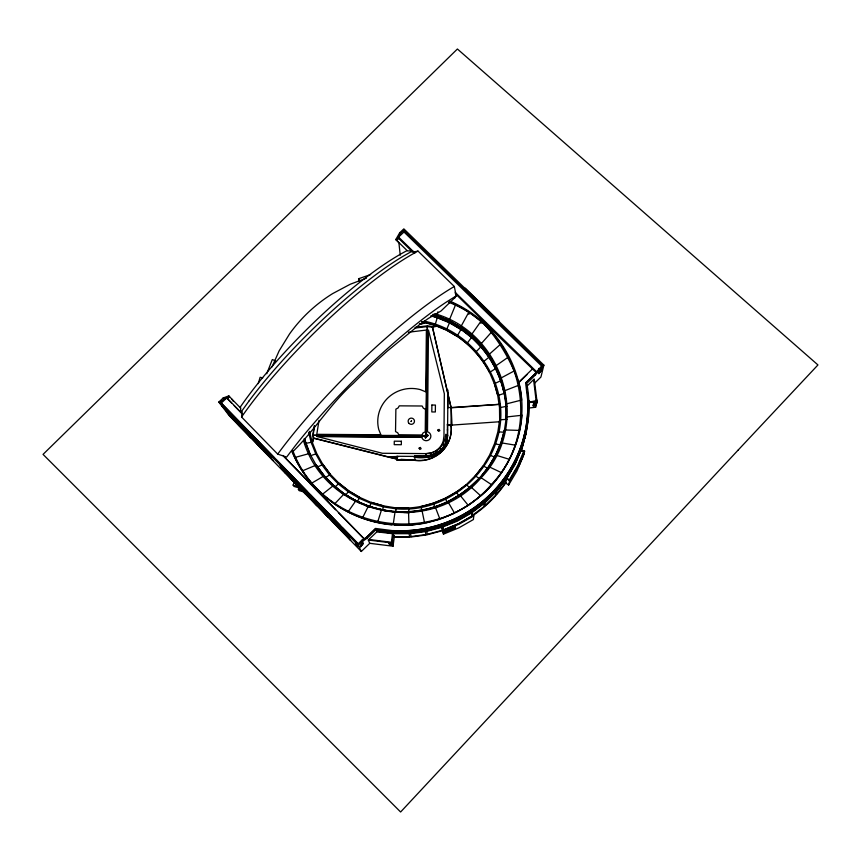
<?xml version="1.0" encoding="UTF-8"?>
<svg xmlns="http://www.w3.org/2000/svg" width="861" height="861" viewBox="0 0 861 861"><rect width="100%" height="100%" fill="white"/><g stroke="black" fill="none" stroke-linecap="round" stroke-linejoin="round"><path stroke-width="1.29" d="M394.101 535.639L394.101 536.715L409.675 536.64L409.029 533.702L392.498 533.68L391.411 542.269L369.014 539.481M447.914 394.069L447.655 408.092L447.645 407.511L451.175 407.533L451.046 425.42A31.879 31.287 -6.5 0 1 434.945 456.674M447.957 390.076L447.505 436.333C447.505 453.37 428.347 460.183 413.969 457.019M437.506 326.082L432.383 327.212L427.304 326.556L425.646 434.966L427.131 436.452L428.143 435.472L426.281 434.353L427.422 325.835L415.615 327.266M528.277 415.906L528.428 401.28M528.353 417.477L528.514 401.43M500.198 421.707L451.046 425.151A31.911 31.308 -6.5 0 1 414.851 460.161L397.082 460L397.082 456.276L414.862 456.405L414.884 460.409A31.879 31.287 -6.5 0 0 423.418 460.441M421.793 437.313L316.676 436.398L382.392 453.273L425.829 453.607L430.651 453.026A17.672 17.36 -5.3 0 0 443.286 440.8L443.964 436.075L444.33 393.725L428.477 330.021L427.497 431.824A4.606 4.52 -5.3 0 1 430.834 436.602A4.606 4.52 -5.3 0 1 426.604 440.692A4.606 4.52 -5.3 0 1 421.793 437.313L316.676 436.398M457.062 336.027C470.687 345.218 481.934 357.724 489.543 372.296L489.522 372.544C481.912 357.972 470.676 345.476 457.062 336.285L446.353 329.881L434.945 325.135L421.718 321.487M311.983 443.619L313.652 438.023L397.319 459.128L397.082 460L397.082 456.276M456.19 492.212L466.307 484.603C447.01 500.865 421.513 509.97 396.211 507.786L408.674 508.055M397.082 460L397.093 459.074M433.137 314.986C477.338 327.288 509.647 372.221 506.182 418.166L506.107 418.597C508.022 383.436 489.952 348.468 460.549 329.214L449.119 322.122L431.942 315.675M505.934 405.606L506.01 405.165C503.836 374.234 486.357 345.272 460.57 328.224L460.581 327.675M460.603 326.943C475.229 336.802 487.315 350.223 495.505 365.86L495.473 366.108C487.294 350.481 475.218 337.071 460.592 327.212L449.098 320.357L433.094 314.243M459.731 494.881L470.623 486.53L480.309 477.231C465.209 493.719 445.04 505.385 423.149 509.992M468.933 314.351L469.03 311.983L455.803 304.439L449.937 302.007M471.053 337.146L460.56 328.676M480.998 323.445L481.159 321.121L469.03 311.983M480.427 346.348L471.075 336.619M526.921 374.739L518.731 382.682A186.557 182.543 -21.2 0 0 485.023 324.888L485.916 323.521L455.254 293.601M485.023 324.888L485.916 323.521M483.118 465.941L475.337 475.799L483.118 465.941L489.532 455.2L494.472 443.77L497.862 431.835L499.649 419.662L499.498 407.597L497.733 395.414L494.397 383.586L497.733 395.414M488.553 356.658L480.47 345.821M471.817 514.071L471.731 512.833L473.765 515.857L473.399 519.549L458.924 527.804L443.469 534.143L442.145 527.233L457.417 521.099L471.731 512.833L484.259 503.373L483.796 506.763L472.474 515.298M412.182 252.23L418.005 251.089L454.317 286.487L456.201 295.904L446.601 301.91A161.061 29.64 -44.9 0 0 295.409 445.567L286.595 457.105L277.705 454.113L241.554 417.015L242.145 411.741M441.984 528.589L442.145 527.233L426.862 531.312L427.25 534.294L442.296 530.279L442.016 529.246M495.258 367.927L488.596 356.153M395.673 512.263L396.114 508.819C447.462 513.511 497.303 471.311 500.682 419.737C503.717 373.803 469.051 330.032 424.139 321.131L424.57 321.347M231.48 402.937L227.455 398.804L229.5 396.641L224.14 399.138L223.139 397.997L218.802 402.055L229.263 415.723L361.319 551.481L369.735 543.313L393.036 546.218L394.241 537.156L393.219 533.766L392.099 543.291L388.795 542.731L392.056 543.14M377.366 531.312L377.064 530.516L392.099 532.378L392.347 533.174L377.366 531.312L377.441 530.763M500.456 379.97L495.323 367.432M488.488 467.964L495.333 456.481M484.786 472.108L488.574 467.297L495.549 455.082L500.854 442.791M488.671 466.63L495.549 455.082M447.472 434.902C447.559 446.665 438.249 457.352 426.001 457.073L414.905 456.879L414.722 455.555C427.174 457.729 443.049 454.167 446.708 440.315L444.965 439.756L445.74 434.321L447.472 434.891L446.73 441.736M292.686 450.249C322.369 530.957 435.957 550.007 491.351 484.549C545.626 427.982 520.927 329.386 448.463 302.189M523.488 437.98L524.543 438.141L525.285 432.965M525.931 429.112L526.093 431.835L528.17 417.316L527.341 418.457L528.17 417.316M524.543 438.141L527.879 418.543M446.708 441.715L447.472 435.365M303.675 441.252C326.577 516.439 430.263 537.748 481.116 477.747C532.001 424.979 503.954 333.142 434.687 313.641M393.229 524.263L394.919 512.704M504.029 392.605L500.521 379.497M314.523 426.41L313.103 435.214L313.533 439.164L312.855 434.676L314.319 425.592M319.033 420.329L316.783 434.321L380.885 434.794L378.754 429.499A33.568 32.89 -7.8 0 1 420.372 389.635L425.689 391.83L426.389 330.064L408.394 332.238M500.736 443.523L504.492 429.973M504.298 431.07L506.419 416.81L506.236 403.744L504.331 390.668L500.725 377.968L495.505 365.86M504.428 430.317L500.607 444.244L495.861 455.254M224.14 399.138L220.341 402.065L358.219 543.721L361.771 540.277L362.653 541.289L367.399 537.996L376.031 529.623A127.751 124.877 -9 0 0 526.781 383.349L535.079 375.299L534.304 374.546L525.64 382.951L536.338 372.705L532.485 368.949L517.988 382.876M506.268 478.608L506.483 477.607L497.077 490.318L506.268 478.608L505.837 478.275M506.817 476.144L507.075 477.424L514.878 463.638L507.075 477.424M473.636 515.061A124.307 121.659 -9.1 0 0 505.655 482.999L506.569 478.684L514.803 464.908L520.873 450.733L525.802 433.223L525.511 434.396L525.275 433.083L521.303 447.257L521.551 448.527M506.903 478.221L509.303 479.889L517.45 466.059M532.485 368.949L485.873 324.08M505.655 482.999L508.625 485.001L509.604 480.718L518.096 466.382L524.618 451.121L520.141 449.636M528.127 402.571L528.772 400.3L528.611 416.401L526.071 433.417L521.927 448.204L522.164 447.236M527.954 408.103L535.617 407.285L537.038 401.732L534.229 378.958L526.932 386.202M536.338 372.705L539.298 369.068M533.852 375.116L542.333 365.15L403.831 230.307L400.451 233.471L396.641 240.37L407.059 250.54M527.244 420.222L527.793 417.929M535.079 375.299L543.883 365.161L403.852 228.875L399.708 232.75L395.877 239.423L398.891 242.759L400.247 255.211M520.851 448.538L521.077 449.862L515.276 463.412L521.357 448.753L521.077 449.862M525.813 433.008L526.093 431.835M524.263 439.508L525.328 435.139L524.284 434.848M543.883 365.161L540.912 377.053L534.649 383.145M519.301 464.025L524.327 452.283M536.371 399.687L536.694 403.088L533.497 403.422L536.758 402.819M536.511 399.138L536.898 402.27L533.691 402.614L536.973 402.001M527.815 402.184L536.242 401.108L527.858 402.001M520.905 450.572L523.639 451.659L520.873 450.733M506.128 480.449L506.569 478.684L505.708 478.027M524.618 451.121L523.402 455.889L516.987 470.892L508.625 485.001M312.704 442.123L313.652 438.023M521.196 450.432L526.329 432.394M436.71 454.339L435.978 451.121L430.791 453.187L431.533 456.384M437.905 311.833L436.85 315.546L449.098 320.636L460.592 327.212M382.435 510.272L383.393 506.903L396.114 508.819M258.257 383.608L260.119 377.279L262.723 377.947M266.749 373.728L272.313 359.564L275.617 360.888M305.666 492.331L299.197 490.673L298.39 489.403L299.122 486.928M437.442 317.117L434.956 325.404L446.364 330.15L457.062 336.285M377.721 521.927L381.251 510.648M300.274 488.284L293.967 486.39L293.127 485.098L294.559 481.417M449.571 319.474L455.458 305.085M516.891 458.278L518.473 454.576M517.407 466.21L523.671 451.498M524.091 453.209L518.806 466.005L523.789 454.35M500.801 443.124L495.441 455.781L488.574 467.297M446.719 440.778L441.144 451.078L441.101 449.711L439.713 448.333L443.157 443.996L444.534 445.374L442.909 444.384L445.094 439.325L446.708 440.315M446.719 441.252C444.093 450.249 435.343 456.664 426.001 456.642M444.556 446.73L446.698 441.758M446.816 328.999L449.776 322.24M272.033 366.861L279.158 350.814L289.554 333.939A149.491 146.381 -7.5 0 1 332.69 293.579L350.244 284.238L366.431 278.168M369.595 506.612L371.059 503.394L383.393 506.903M362.675 517.633L367.991 506.871M461.173 326.125L468.599 312.586M457.643 335.209L461.345 328.87M489.855 465.672L491.222 463.369M493.278 459.925L494.655 457.621M357.369 501.35L359.306 498.336L371.059 503.394M348.361 511.456L355.367 501.436M454.78 297.917L456.201 295.904M471.839 334.176L480.653 321.67M467.566 342.721L471.968 336.899M480.309 477.231L488.693 466.447M488.628 466.931L480.277 477.521L468.61 488.467M480.234 477.877L483.269 474.024M481.869 476.058L483.538 473.937M485.206 471.828L486.863 469.719M313.006 435.214L425.033 435.548L426.518 437.044L425.506 438.012L424.398 436.161L313.124 435.332L312.855 434.676M345.971 494.58L348.339 491.835L359.306 498.336M481.364 343.507L491.448 332.206M335.015 503.513L343.593 494.44M476.445 351.428L481.46 346.197M480.761 496.001C512.682 468.642 529.44 423.418 518.817 382.198M466.307 484.603L475.347 475.627M472.323 485.604L468.588 488.8M362.363 540.697L364.268 538.846L282.925 455.426M361.319 551.481L358.187 545.293L362.653 541.289M525.64 382.951L527.61 399.482A126.599 123.758 -9 0 1 392.691 530.667L375.654 528.46L366.635 537.21L367.399 537.996M338.405 512.618L364.515 539.395L375.654 528.46M369.735 543.313L368.293 540.019L376.881 531.85L392.498 533.68M426.023 457.105L425.678 453.758L431.232 453.08L431.469 455.103L436.645 453.026L441.112 449.711L440.046 448.021L435.569 451.336L436.688 453.908M424.182 436.527L425.033 435.72M425.506 437.851L426.346 437.033M335.607 509.744L310.434 483.925L311.047 482.601A121.369 118.646 -8.4 0 1 292.17 452.068M310.434 483.925L311.327 483.075A121.143 118.431 -8.4 0 0 408.9 525.092A121.143 118.42 -9 0 0 521.992 414.97M283.549 470.601L295.011 483.096L295.786 482.354M304.46 491.965L293.461 480.223L305.924 494.322L295.818 483.936L296.593 483.182M292.32 452.143C314.028 431.167 330.312 403.917 353.268 383.403A136.716 25.421 -44.9 0 1 387.428 350.987L419.113 325.006L428.186 318.548L441.036 310.982L455.189 297.325M284.926 472.743L285.712 472M228.348 413.861L240.079 426.636L240.865 425.904M249.001 434.945L237.905 423.106L250.992 437.851L241.048 427.626L241.823 426.895M226.152 409.804L226.325 410.988L236.398 421.341L235.849 420.555M240.079 426.636L227.982 413.345L228.768 412.602M274.487 458.009L221.148 403.206L226.83 397.89L242.727 414.184M411.16 250.594L398.708 238.432L398.557 237.098L403.992 232.007L403.831 230.307M395.931 239.864L397.76 238.153M396.641 240.37L398.708 238.432M489.608 353.979L500.801 344.023M334.66 487.229L338.351 483.99L348.339 491.835M484.119 361.19L489.683 356.626M322.864 493.945L332.863 486.013M461.7 493.665L466.63 489.952M463.659 492.514L448.936 501.263M465.618 491.308L467.588 489.823M479.717 496.786L468.223 505.45L455.673 512.586M441.123 450.152C434.159 457.094 423.816 456.513 414.776 455.996M420.512 456.987L420.308 455.663M496.431 365.408L508.528 356.949M367.098 536.877L361.771 540.277M325.34 477.704L329.505 474.96L338.351 483.99M490.458 371.855L496.474 368.034M312.123 482.924L323.359 476.305M397.513 511.864C378.539 510.842 360.07 504.245 344.271 493.751L344.196 493.579C378.022 517.235 425.485 517.924 459.731 494.709M448.947 501.586L451.099 500.37M473.765 515.857L459.031 524.252L443.318 530.699L443.469 534.143M421.061 506.559L433.363 503.125L445.148 498.315L456.19 492.04M501.705 377.645L514.523 370.779M317.375 467.082L321.949 464.886L329.505 474.96M495.366 383.263L501.425 380.368M229.5 396.641L228.768 395.888L223.139 397.997M302.943 470.644L315.255 465.478M436.366 506.58L447.871 502.2M436.387 506.892L442.123 504.546M441.144 518.72L454.533 513.231M443.716 529.859L458.709 523.714L472.764 515.588L471.107 513.188L472.754 515.717L458.709 523.596L443.716 529.859L442.823 527.083M443.318 530.86L455.469 525.888L443.329 531.033M443.35 531.538L455.458 526.577L443.361 531.7M443.383 532.206L455.447 527.255L443.393 532.367M443.415 532.862L455.437 527.933L443.426 533.024M505.342 390.464L518.666 385.276M359.102 281.256L358.574 278.738L370.639 274.562M498.745 395.221L505.041 393.111M310.907 455.555L315.793 453.941L321.949 464.886M295.495 457.32L308.658 453.725M423.192 510.25L435.235 507.366M425.915 522.95L439.928 519.215M442.317 530.742L426.615 534.929L410.493 537.081L394.241 537.156M437.097 325.662L432.362 326.857L451.175 407.823L452.014 425.097M507.28 403.68L520.883 400.225M500.532 407.522L506.957 406.231M304.74 443.566L311.144 442.328L315.793 453.941M419.447 323.962L424.731 323.187L419.468 324.188M403.648 511.994L408.555 512.101L421.933 510.164M412.258 511.864L415.906 511.38M418.338 511.057L422.03 510.874M424.645 523.284L408.964 525.382L394.467 525.07M414.528 328.127L427.465 326.556M507.452 416.875L521.12 415.357M527.944 402.7L537.038 401.732M536.554 403.626L533.293 404.229L536.489 403.895M536.349 404.433L533.099 405.036L536.274 404.692L536.091 402.356M536.145 405.23L532.894 405.832L536.069 405.499M451.175 407.533L500.467 404.218M451.175 407.823L500.219 404.326M500.682 419.737L507.129 419.35M397.136 456.524L387.192 456.814L313.77 438.292M388.44 456.804L397.19 456.771M447.505 424.839L451.046 424.871L451.046 425.42L447.494 425.388L447.472 423.946L447.472 436.323L447.462 434.859M388.537 456.825L397.911 456.89M397.029 459.774L414.851 460.161L400.946 459.322M414.841 456.438L425.969 456.653M403.712 512.252L408.674 512.661L403.777 512.553M505.547 429.983L518.957 430.392M498.906 431.845L503.976 432.265M368.293 540.019L392.003 542.979L393.036 546.218M392.412 544.238L389.118 543.678L392.358 544.077L392.788 540.848L392.508 544.55L389.269 544.141L392.551 544.701L392.928 541.321M392.659 545.013L389.43 544.615L392.702 545.174L393.133 541.956M427.422 325.835L432.34 326.502L451.175 408.114M524.553 433.6L525.619 433.761M383.629 505.902L371.414 502.415L383.629 505.902L396.243 507.936M387.762 510.96L368.626 506.612M390.216 511.326L393.897 511.886M384.167 510.713L386.621 511.079M391.852 524.844C348.727 520.98 308.292 492.309 292.439 451.724M501.877 442.941L514.824 445.072M444.976 439.756L446.644 440.079M495.484 443.921L500.37 444.976M388.451 457.126L397.147 459.085M298.39 489.403L302.372 490.426L299.079 487.057M433.115 314.523L436.85 315.546M433.158 315.556L449.108 321.659L460.57 328.224M430.726 315.901L436.925 317.601L449.119 322.671L460.549 329.214M421.739 321.766L434.956 325.404M293.127 485.098L300.672 487.358M496.517 455.361L508.776 459.161M490.479 455.48L495.118 457.169M359.79 497.421L349.006 491.147L339.062 483.225L348.942 490.985L359.79 497.421L371.468 502.576M334.757 486.454L344.389 494.02L356.034 500.93L367.378 505.816M366.366 505.644L356.034 500.93M357.412 502.006L360.802 503.47M365.333 505.418L368.723 506.871M489.565 467.028L500.919 472.388M442.92 444.384L444.47 445.115M484 466.339L488.284 468.61M348.77 496.862L350.879 498.11M352.999 499.369L355.109 500.628M347.833 496.506L355.216 500.887M481.116 477.747L491.351 484.549M509.604 480.718L506.569 478.684L496.969 490.931L496.302 494.494L505.773 482.429L504.923 481.773M476.133 476.305L479.039 478.415M344.271 493.751L333.659 485.41L324.166 475.627L316.138 464.908L324.586 476.445L333.788 485.69M334.918 486.788L341.656 492.083M341.494 492.126L334.09 486.314L324.726 476.736M340.59 491.631L344.82 494.946M439.713 448.333L441.036 449.442M471.311 487.315L480.255 495.419M465.252 288.144L498.993 320.981M479.609 303.782L481.536 305.655M487.294 311.262L493.062 316.88M403.992 232.007L542.021 366.42M467.006 485.217L469.546 487.692M399.708 232.75L400.451 233.471M538.943 368.443L539.718 369.197M399.762 233.32L400.505 234.041M538.846 368.863L539.621 369.617M398.557 237.098L414.851 252.994M455.103 292.256L536.575 371.715M485.066 324.328L481.202 320.561A121.197 118.527 -9.1 0 0 450.023 301.199M481.159 321.121C504.202 341.01 519.065 369.821 521.658 400.171M395.877 239.423L396.62 240.144M330.301 474.293L322.821 464.316L330.301 474.293L339.137 483.398M327.707 479.964L333.325 485.701M240.714 408.179L228.768 395.888M234.192 405.725L241.457 413.172M283.947 456.567L310.164 483.451M276.359 459.935L307.183 491.599M309.982 494.483L339.88 525.188M342.678 528.073L357.627 543.42M218.802 402.055L358.187 545.293M225.786 409.868L235.559 420.125M460.312 495.581L467.792 504.804M456.771 492.901L458.902 495.688M324.909 477.091L316.913 466.436L309.702 453.467M435.58 451.336L436.581 452.757M220.341 402.065L221.148 403.206M227.982 413.345L226.874 411.762L237.991 423.623M236.538 421.137L235.989 420.351L246.687 431.576M236.84 421.567L247.494 432.739L246.978 431.985M239.315 425.13L241.048 427.626M246.494 430.855L246.87 431.415M247.677 432.588L247.161 431.824L257.859 443.049M247.957 432.997L258.623 444.179L221.783 405.639L257.095 441.919L256.739 441.381M250.314 436.441L261.938 449.098L248.98 434.482L260.054 446.31M245.503 429.843L245.88 430.392M248.323 432.922L249.033 433.955M226.83 397.89L227.455 398.804M258.085 442.941L257.73 442.414L268.524 453.661L268.191 453.155M259.118 444.47L269.967 455.846L258.365 443.34L269.245 454.759M261.346 447.785L273.098 460.57L260.087 445.901L271.312 457.88M231.91 399.213L233.353 401.366M280.46 465.93L280.148 465.446L290.975 476.736L290.674 476.262M281.375 467.351L292.245 478.738L280.708 466.307L291.61 477.737M291.804 477.586L291.502 477.112L302.06 487.972M292.654 478.942L303.524 490.339L292.03 477.941L302.932 489.382M294.516 481.88L295.818 483.936M293.44 480.632L282.419 468.868L295.011 483.096M303.18 489.274L313.501 499.724M303.976 490.576L314.846 501.974L303.384 489.618L314.308 501.07M305.709 493.375L317.052 505.762L304.719 491.792L315.707 503.513M314.588 501.005L324.974 511.509M315.33 502.243L326.211 513.651L314.782 501.328L325.706 512.79M316.923 504.912L328.224 517.246L316.019 503.394L326.976 515.104M448.312 502.393L454.188 512.532M326.039 512.779L336.479 523.337M326.717 513.952L337.609 525.371L326.222 513.091L337.157 524.553M328.192 516.492L339.428 528.762L327.352 515.05L338.298 526.738M322.907 464.499L316.73 453.499L312.134 442.005L309.476 431.372M337.534 524.597L348.027 535.208M338.158 525.705L349.049 537.135L337.695 524.887L348.64 536.36M339.492 528.105L350.664 540.321L338.728 526.738L349.652 538.405M445.6 499.24L447.279 502.275M355.819 543.861L357.713 546.035L355.432 543.108L357.337 545.293M309.863 453.779L304.772 441.123M310.218 454.479L304.363 438.443M305.138 441.854L304.31 438.949M305.311 442.177L304.568 438.841M364.268 538.846L364.515 539.395M489.543 372.296L494.365 383.823M358.574 278.738L359.414 280.858M435.515 507.624L439.67 518.473M430.791 453.187L431.415 454.812M376.031 529.623L376.881 531.85M433.696 504.105L435.085 507.882M442.145 527.233L443.318 530.699M308.625 432.405L311.144 442.328M422.138 511.186L424.495 522.519M421.244 507.42L422.051 511.359M533.583 379.583L536.188 401.291M535.294 404.648L535.617 407.285M526.577 385.405L527.061 389.355M527.384 391.981L527.868 395.931M425.678 453.758L425.872 455.491M436.871 316.019L436.893 316.579M436.914 317.042L436.925 317.601M408.727 509.088L408.878 513.113M408.588 512.995L408.921 524.597M447.472 429.391L447.472 430.36M449.108 321.099L449.108 321.659M449.119 322.122L449.119 322.671M527.642 399.321A126.653 123.812 -9 0 1 392.67 530.57M525.468 433.029A124.307 121.659 -9.1 0 1 521.271 450.949M433.869 457.245A31.879 31.287 -6.5 0 1 424.624 460.258M277.705 454.113A167.604 31.566 -44.9 0 1 454.317 286.487M241.554 417.015A166.754 36.517 -44.8 0 1 418.005 251.089M437.808 430.091L438.55 431.372L439.853 430.651L439.11 429.37L437.808 430.091M425.495 409.33L425.237 431.802L423.042 432.954L421.825 435.096L398.858 434.923L397.707 432.771L395.533 431.576L395.877 409.115L398.073 407.974L399.289 405.843L422.159 406.005L423.321 408.146L425.495 409.33M431.888 405.036L431.813 411.945L435.343 411.967L435.418 405.068L431.888 405.036M419.081 448.172L419.813 449.464L421.126 448.732L420.383 447.44L419.081 448.172M401.377 441.23L401.323 444.728L394.23 444.663L394.295 441.176L401.377 441.241M456.771 519.872L456.76 520.711L442.791 526.437L442.748 525.619L456.771 519.872M458.084 519.237L458.063 520.076L471.15 512.629L471.225 511.757L458.084 519.237M472.441 510.96L472.366 511.832L484.345 502.792L484.474 501.888L472.441 510.96M392.681 540.525L392.261 543.765L389.011 543.366L392.207 543.614L392.681 540.525M485.356 502.437L484.872 505.837L495.355 495.549L496.001 491.997L485.356 502.437M485.572 500.941L485.443 501.855L496.291 490.436L485.572 500.941M539.083 372.878L538.857 373.771L541.86 370.176L539.083 372.878M539.416 371.468L539.201 372.382L542.215 368.756L539.416 371.468M249.173 400.785L240.908 412.258L240.423 406.866A157.197 35.333 -44.8 0 1 406.532 250.885L412.645 250.885L402.97 256.341A162.438 36.011 -44.8 0 0 249.152 400.795M737.974 450.26L400.613 811.998L43.05 454.382L457.406 49.002L817.95 364.946L737.974 450.26M362.868 542.774L360.178 546.1L362.868 542.774M363.224 543.528L360.544 546.832L363.224 543.528M426.658 434.148L425.808 434.966L427.131 436.279L427.971 435.472L426.658 434.148M411.493 420.846L411.106 421.459L411.493 420.846M441.478 525.554L426.141 529.655L409.567 531.861L392.853 531.937L393.057 532.636L409.718 532.55L426.227 530.354L441.521 526.275L441.478 525.554M441.359 526.093L426.701 529.999L426.798 530.806L441.402 526.9L441.359 526.093M425.366 531.086L410.374 533.088L410.213 532.302L425.259 530.29L425.366 531.086M425.442 531.603L410.482 533.594L411.106 536.543L425.84 534.573L425.442 531.603M408.738 532.399L393.563 532.475L393.8 533.26L408.921 533.185L408.738 532.399M409.029 423.408A3.175 3.121 -7.8 0 0 414.367 422.041A3.175 3.121 -7.8 0 0 410.525 418.198A3.175 3.121 -7.8 0 0 409.029 423.408"/></g></svg>
